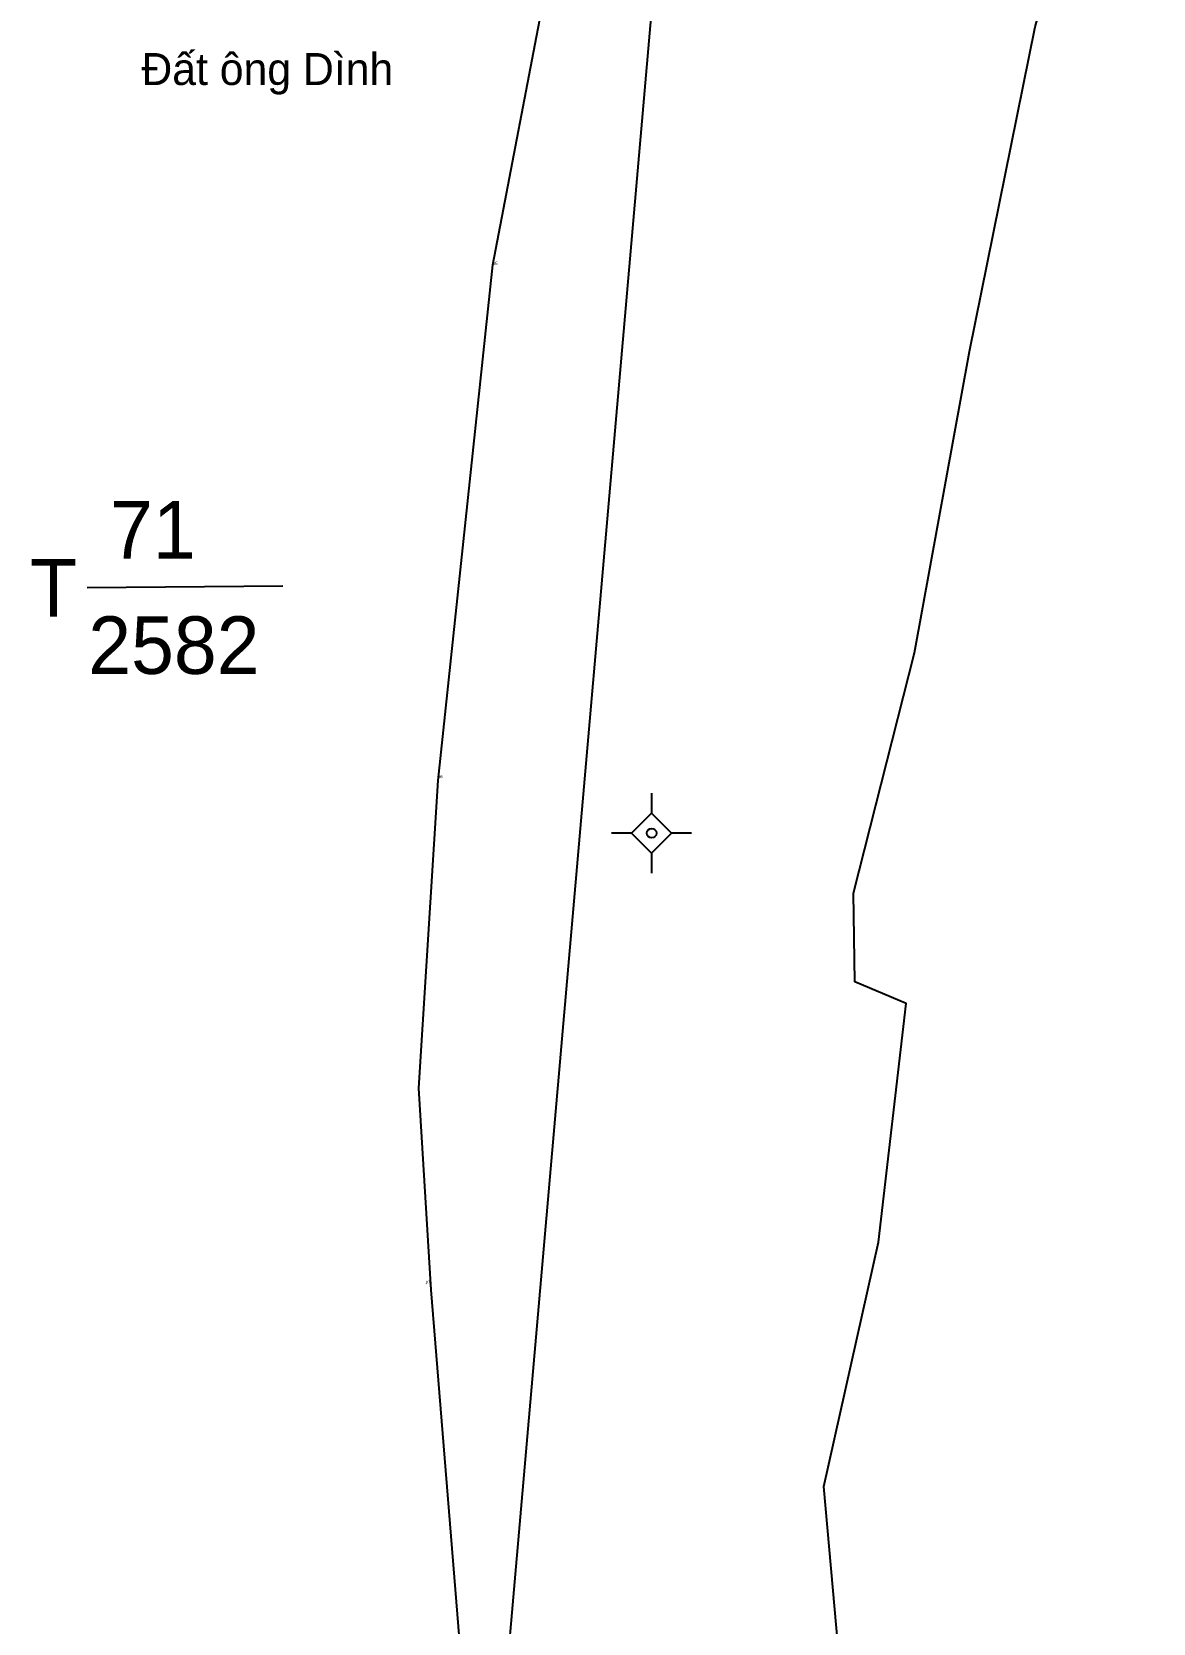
# Model space of a CAD drawing. Extents: x 550048 to 550251, y 1838135 to 1838333.
# Drawn here: x 550184.1 to 550219.18, y 1838184.88 to 1838234.65 of the extents above; entities that cross this region are included whole.
import ezdxf

# ---------------------------------------------------------------- set-up
doc = ezdxf.new("R2010")
doc.units = 0
for name, color, linetype in [('Level 10', 7, 'Continuous'), ('Level 11', 7, 'Continuous'), ('Level 12', 7, 'Continuous'), ('Level 15', 7, 'Continuous'), ('Level 29', 7, 'Continuous'), ('Level 7', 7, 'Continuous')]:
    doc.layers.add(name, color=color, linetype=linetype)

msp = doc.modelspace()

# ---------------------------------------------------------------- linework, layer by layer
at = {"layer": 'Level 10'}
for points in [[(550195.93, 1838167.43), (550197.75, 1838181.05), (550196.59, 1838195.31), (550196.21, 1838201.61), (550196.81, 1838211.24), (550198.519, 1838227.361), (550200.18, 1838236.03), (550201.319, 1838247.144), (550203.42, 1838253.7), (550203.6264, 1838254.2656)], [(550195.93, 1838167.43), (550196.8111, 1838165.0417), (550200.804, 1838164.905), (550203.746, 1838166.149), (550205.706, 1838168.198), (550210.0163, 1838176.4414), (550208.88, 1838189.15), (550210.59, 1838196.8), (550211.45, 1838204.26), (550209.85, 1838204.94), (550209.8, 1838207.71), (550211.71, 1838215.23), (550213.43, 1838224.65), (550215.4845, 1838234.8045), (550219.1781, 1838247.6205)]]:
    msp.add_lwpolyline(points, dxfattribs=at)
at = {"layer": 'Level 11'}
for p, q in [((550203.49, 1838210.84), (550203.49, 1838210.215)), ((550203.49, 1838210.215), (550202.865, 1838209.59)), ((550204.115, 1838209.59), (550203.49, 1838210.215)), ((550202.865, 1838209.59), (550202.24, 1838209.59)), ((550202.865, 1838209.59), (550203.49, 1838208.965)), ((550203.49, 1838208.965), (550204.115, 1838209.59)), ((550204.74, 1838209.59), (550204.115, 1838209.59)), ((550203.49, 1838208.965), (550203.49, 1838208.34))]:
    msp.add_line(p, q, dxfattribs=at)
msp.add_circle((550203.48975, 1838209.59), 0.15, dxfattribs=at)
at = {"layer": 'Level 29'}
msp.add_line((550185.84, 1838217.27), (550191.96, 1838217.33), dxfattribs=at)
msp.add_lwpolyline([(550195.9692, 1838167.7235), (550198.26, 1838175.29), (550205.0912, 1838253.6397)], dxfattribs=at)
at = {"layer": 'Level 7'}
for p, q in [((550198.519, 1838227.361), (550198.519, 1838227.361)), ((550196.803, 1838211.307), (550196.803, 1838211.307)), ((550196.415, 1838195.514), (550196.415, 1838195.514))]:
    msp.add_line(p, q, dxfattribs=at)

# ---------------------------------------------------------------- texts
at = {"layer": 'Level 12'}
for s, p in [('p5', (550198.52, 1838227.36)), ('p6', (550196.8, 1838211.31)), ('p7', (550196.42, 1838195.51))]:
    msp.add_text(s, height=0.1, dxfattribs=at).set_placement(p)
at = {"layer": 'Level 15'}
msp.add_text('Đất ông Dình', height=0.99996, dxfattribs=at).set_placement((550187.53, 1838232.99))
at = {"layer": 'Level 29'}
for s, p in [('71', (550186.55, 1838218.18)), ('T', (550184.05, 1838216.36)), ('2582', (550185.87, 1838214.57))]:
    msp.add_text(s, height=1.8, dxfattribs=at).set_placement(p)

doc.saveas('drawing.dxf')
